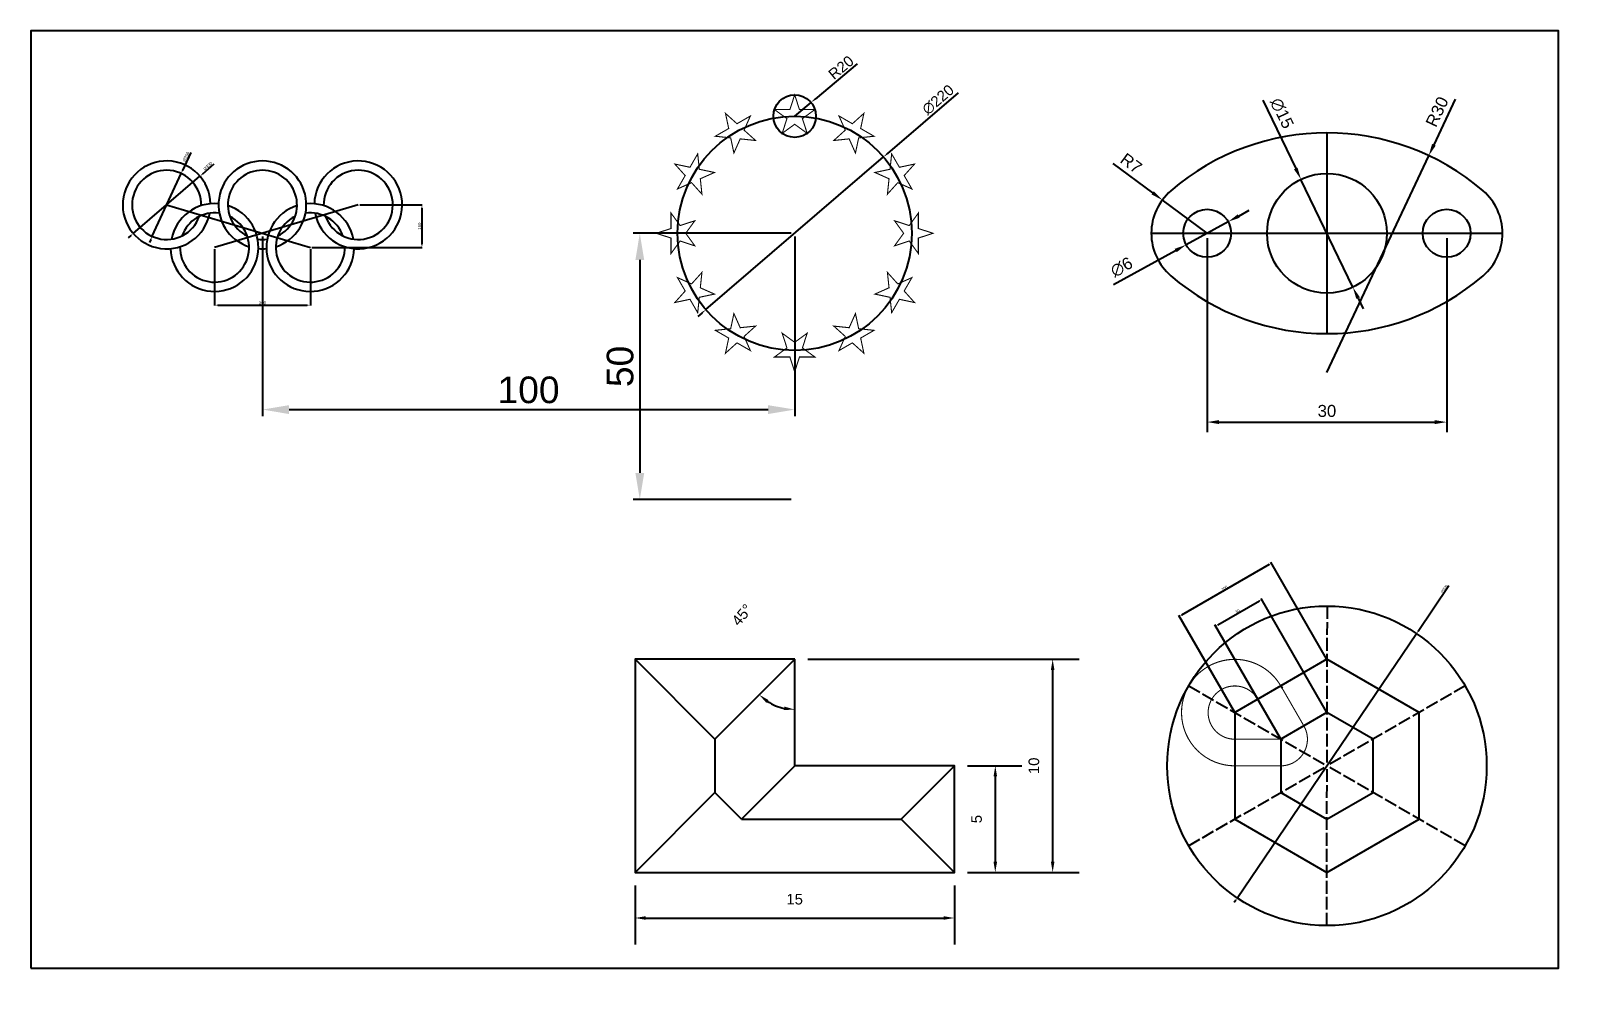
# Model space of a CAD drawing. Header units: millimetres. Extents: x 102 to 392, y 192 to 371.
import ezdxf

# ---------------------------------------------------------------- set-up
doc = ezdxf.new("R2010")
doc.units = ezdxf.units.MM
doc.linetypes.add('ACAD_ISO02W100', pattern=[15, 12, -3])
for name, color, linetype in [('auxiliares', 252, 'Continuous'), ('cotas', 252, 'Continuous'), ('discontinuas', 252, 'ACAD_ISO02W100')]:
    doc.layers.add(name, color=color, linetype=linetype)
doc.styles.get("Standard").update_dxf_attribs({"font": 'arial.ttf'})
doc.dimstyles.new('Annotative', dxfattribs={"dimscale": 0, "dimtxt": 2.5, "dimasz": 2.5, "dimexe": 1.25, "dimexo": 0.625, "dimtad": 1, "dimtxsty": 'Standard', "dimcen": 2.5, "dimadec": 0, "dimazin": 0, "dimtfac": 1, "dimtmove": 0, "dimatfit": 3, "dimfxl": 1, "dimarcsym": 0})
doc.dimstyles.new('ISO-25', dxfattribs={"dimtxt": 5, "dimasz": 5, "dimexe": 1.25, "dimexo": 0.625, "dimgap": 1.125, "dimtad": 1, "dimtxsty": 'Standard', "dimcen": 0, "dimadec": 0, "dimazin": 0, "dimtfac": 1, "dimtmove": 0, "dimatfit": 3, "dimfxl": 1, "dimarcsym": 0})

# ---------------------------------------------------------------- blocks, each defined once
blk = doc.blocks.new('*D3')
at = {"layer": 'cotas', "color": 0, "lineweight": -2, "transparency": 16777216}
for p, q in [((-269.3, 303.7), (-300.4, 236.1)), ((-414.3, -11.4), (-305.7, 224.8)), ((-419.6, -22.8), (-424.8, -34.1))]:
    blk.add_line(p, q, dxfattribs=at)
at = {"layer": 'cotas', "color": 0, "transparency": 16777216}
for points in [[(-302.3, 237), (-298.5, 235.2), (-305.7, 224.8)], [(-421.5, -21.9), (-417.7, -23.7), (-414.3, -11.4)]]:
    blk.add_solid(points, dxfattribs=at)
at = {"layer": 'Defpoints', "color": 0, "transparency": 16777216}
for p in [(-305.7, 224.8), (-414.3, -11.4)]:
    blk.add_point(p, dxfattribs=at)
at = {"layer": 'cotas', "color": 0, "transparency": 16777216, "insert": (-287, 287.5), "char_height": 11.5, "attachment_point": 5, "rotation": 65.29001}
blk.add_mtext('∅260', dxfattribs=at)
blk = doc.blocks.new('*D4')
at = {"layer": 'cotas', "color": 0, "lineweight": -2, "transparency": 16777216}
for p, q in [((-182.3, 259.1), (-225.3, 222.2)), ((-485.2, -0.8), (-234.8, 214.1)), ((-494.7, -8.9), (-504.2, -17))]:
    blk.add_line(p, q, dxfattribs=at)
at = {"layer": 'cotas', "color": 0, "transparency": 16777216}
for points in [[(-226.6, 223.8), (-223.9, 220.6), (-234.8, 214.1)], [(-496.1, -7.3), (-493.4, -10.5), (-485.2, -0.8)]]:
    blk.add_solid(points, dxfattribs=at)
at = {"layer": 'Defpoints', "color": 0, "transparency": 16777216}
for p in [(-234.8, 214.1), (-485.2, -0.8)]:
    blk.add_point(p, dxfattribs=at)
at = {"layer": 'cotas', "color": 0, "transparency": 16777216, "insert": (-205.1, 251.8), "char_height": 11.5, "attachment_point": 5, "rotation": 40.62006}
blk.add_mtext('∅330', dxfattribs=at)
blk = doc.blocks.new('*D5')
at = {"layer": 'cotas', "color": 0, "lineweight": -2, "transparency": 16777216}
for p, q in [((-180, -59.6), (-180, -271.2)), ((180, -59.6), (180, -271.2)), ((-167.5, -269.9), (167.5, -269.9))]:
    blk.add_line(p, q, dxfattribs=at)
at = {"layer": 'cotas', "color": 0, "transparency": 16777216}
for points in [[(-167.5, -267.9), (-167.5, -272), (-180, -269.9)], [(167.5, -267.9), (167.5, -272), (180, -269.9)]]:
    blk.add_solid(points, dxfattribs=at)
at = {"layer": 'Defpoints', "color": 0, "transparency": 16777216}
for p in [(-180, -53.3), (180, -53.3), (180, -269.9)]:
    blk.add_point(p, dxfattribs=at)
at = {"layer": 'cotas', "color": 0, "transparency": 16777216, "insert": (0, -260.9), "char_height": 11.5, "attachment_point": 5}
blk.add_mtext('360', dxfattribs=at)
blk = doc.blocks.new('*D6')
at = {"layer": 'cotas', "color": 0, "lineweight": -2, "transparency": 16777216}
for p, q in [((366.2, 106.7), (600.6, 106.7)), ((599.3, 94.2), (599.3, -40.8)), ((186.2, -53.3), (600.6, -53.3))]:
    blk.add_line(p, q, dxfattribs=at)
at = {"layer": 'cotas', "color": 0, "transparency": 16777216}
for points in [[(597.2, 94.2), (601.4, 94.2), (599.3, 106.7)], [(597.2, -40.8), (601.4, -40.8), (599.3, -53.3)]]:
    blk.add_solid(points, dxfattribs=at)
at = {"layer": 'Defpoints', "color": 0, "transparency": 16777216}
for p in [(360, 106.7), (180, -53.3), (599.3, -53.3)]:
    blk.add_point(p, dxfattribs=at)
at = {"layer": 'cotas', "color": 0, "transparency": 16777216, "insert": (590.3, 26.7), "char_height": 11.5, "attachment_point": 5, "rotation": 90}
blk.add_mtext('160', dxfattribs=at)
blk = doc.blocks.new('*D8')
at = {"layer": 'cotas', "color": 0, "lineweight": -2, "transparency": 16777216}
for p, q in [((153.5, 131.8), (87.3, 74.9)), ((-83.5, -71.7), (83.5, 71.7)), ((-87.3, -74.9), (-91, -78.2))]:
    blk.add_line(p, q, dxfattribs=at)
at = {"layer": 'cotas', "color": 0, "transparency": 16777216}
for points in [[(86.7, 75.5), (87.8, 74.3), (83.5, 71.7)], [(-87.8, -74.3), (-86.7, -75.5), (-83.5, -71.7)]]:
    blk.add_solid(points, dxfattribs=at)
at = {"layer": 'Defpoints', "color": 0, "transparency": 16777216}
for p in [(83.5, 71.7), (-83.5, -71.7)]:
    blk.add_point(p, dxfattribs=at)
at = {"layer": 'cotas', "color": 0, "transparency": 16777216, "insert": (134.7, 125.4), "char_height": 10, "attachment_point": 5, "rotation": 40.6462}
blk.add_mtext('∅220', dxfattribs=at)
blk = doc.blocks.new('*D9')
at = {"layer": 'cotas', "color": 0, "lineweight": -2, "transparency": 16777216}
for p, q in [((58.8, 159.1), (19.2, 126)), ((0, 110), (15.4, 122.8))]:
    blk.add_line(p, q, dxfattribs=at)
at = {"layer": 'cotas', "color": 0, "transparency": 16777216}
blk.add_solid([(18.7, 126.7), (19.7, 125.4), (15.4, 122.8)], dxfattribs=at)
at = {"layer": 'Defpoints', "color": 0, "transparency": 16777216}
for p in [(15.4, 122.8), (0, 110)]:
    blk.add_point(p, dxfattribs=at)
at = {"layer": 'cotas', "color": 0, "transparency": 16777216, "insert": (43.6, 155.6), "char_height": 10, "attachment_point": 5, "rotation": 39.8639}
blk.add_mtext('R20', dxfattribs=at)
blk = doc.blocks.new('*D11')
at = {"layer": 'cotas', "color": 0, "lineweight": -2, "transparency": 16777216}
for p, q in [((6287.35, 4320.1), (6287.35, 4295.84)), ((6317.35, 4320.1), (6317.35, 4295.84)), ((6288.85, 4297.09), (6315.85, 4297.09))]:
    blk.add_line(p, q, dxfattribs=at)
at = {"layer": 'cotas', "color": 0, "transparency": 16777216}
for points in [[(6288.85, 4297.34), (6288.85, 4296.84), (6287.35, 4297.09)], [(6315.85, 4297.34), (6315.85, 4296.84), (6317.35, 4297.09)]]:
    blk.add_solid(points, dxfattribs=at)
at = {"layer": 'Defpoints', "color": 0, "transparency": 16777216}
for p in [(6287.35, 4320.73), (6317.35, 4320.73), (6317.35, 4297.09)]:
    blk.add_point(p, dxfattribs=at)
at = {"layer": 'cotas', "color": 0, "transparency": 16777216, "insert": (6302.35, 4298.48), "char_height": 1.5, "attachment_point": 5}
blk.add_mtext('30', dxfattribs=at)
blk = doc.blocks.new('*D12')
at = {"layer": 'cotas', "color": 0, "lineweight": -2, "transparency": 16777216}
for p, q in [((6275.55, 4329.48), (6280.52, 4325.79)), ((6287.35, 4320.73), (6281.73, 4324.9))]:
    blk.add_line(p, q, dxfattribs=at)
at = {"layer": 'cotas', "color": 0, "transparency": 16777216}
blk.add_solid([(6280.67, 4325.99), (6280.37, 4325.59), (6281.73, 4324.9)], dxfattribs=at)
at = {"layer": 'Defpoints', "color": 0, "transparency": 16777216}
for p in [(6281.73, 4324.9), (6287.35, 4320.73)]:
    blk.add_point(p, dxfattribs=at)
at = {"layer": 'cotas', "color": 0, "transparency": 16777216, "insert": (6277.84, 4329.49), "char_height": 1.5, "attachment_point": 5, "rotation": 323.4361}
blk.add_mtext('R7', dxfattribs=at)
blk = doc.blocks.new('*D13')
at = {"layer": 'cotas', "color": 0, "lineweight": -2, "transparency": 16777216}
for p, q in [((6289.98, 4322.17), (6284.72, 4319.29)), ((6291.3, 4322.89), (6292.61, 4323.61)), ((6275.62, 4314.31), (6283.4, 4318.57))]:
    blk.add_line(p, q, dxfattribs=at)
at = {"layer": 'cotas', "color": 0, "transparency": 16777216}
for points in [[(6291.18, 4323.1), (6291.42, 4322.67), (6289.98, 4322.17)], [(6283.28, 4318.78), (6283.52, 4318.35), (6284.72, 4319.29)]]:
    blk.add_solid(points, dxfattribs=at)
at = {"layer": 'Defpoints', "color": 0, "transparency": 16777216}
for p in [(6289.98, 4322.17), (6284.72, 4319.29)]:
    blk.add_point(p, dxfattribs=at)
at = {"layer": 'cotas', "color": 0, "transparency": 16777216, "insert": (6276.63, 4316.49), "char_height": 1.5, "attachment_point": 5, "rotation": 28.6843}
blk.add_mtext('∅6', dxfattribs=at)
blk = doc.blocks.new('*D14')
at = {"layer": 'cotas', "color": 0, "lineweight": -2, "transparency": 16777216}
for p, q in [((6294.32, 4337.4), (6298.45, 4328.83)), ((6305.6, 4313.97), (6299.1, 4327.48)), ((6306.25, 4312.62), (6306.9, 4311.26))]:
    blk.add_line(p, q, dxfattribs=at)
at = {"layer": 'cotas', "color": 0, "transparency": 16777216}
for points in [[(6298.67, 4328.94), (6298.22, 4328.73), (6299.1, 4327.48)], [(6306.48, 4312.72), (6306.03, 4312.51), (6305.6, 4313.97)]]:
    blk.add_solid(points, dxfattribs=at)
at = {"layer": 'Defpoints', "color": 0, "transparency": 16777216}
for p in [(6299.1, 4327.48), (6305.6, 4313.97)]:
    blk.add_point(p, dxfattribs=at)
at = {"layer": 'cotas', "color": 0, "transparency": 16777216, "insert": (6296.71, 4335.75), "char_height": 1.5, "attachment_point": 5, "rotation": 295.704}
blk.add_mtext('∅15', dxfattribs=at)
blk = doc.blocks.new('*D15')
at = {"layer": 'cotas', "color": 0, "lineweight": -2, "transparency": 16777216}
for p, q in [((6318.43, 4337.53), (6315.74, 4331.8)), ((6302.35, 4303.29), (6315.1, 4330.44))]:
    blk.add_line(p, q, dxfattribs=at)
at = {"layer": 'cotas', "color": 0, "transparency": 16777216}
blk.add_solid([(6315.52, 4331.91), (6315.97, 4331.69), (6315.1, 4330.44)], dxfattribs=at)
at = {"layer": 'Defpoints', "color": 0, "transparency": 16777216}
for p in [(6315.1, 4330.44), (6302.35, 4303.29)]:
    blk.add_point(p, dxfattribs=at)
at = {"layer": 'cotas', "color": 0, "transparency": 16777216, "insert": (6316.15, 4335.94), "char_height": 1.5, "attachment_point": 5, "rotation": 64.8394}
blk.add_mtext('R30', dxfattribs=at)
blk = doc.blocks.new('*D22')
at = {"layer": 'cotas', "color": 0, "lineweight": -2, "transparency": 16777216}
for p, q in [((228.7, 216.1), (228.7, 339.3)), ((231.2, 338.1), (276.2, 338.1)), ((278.7, 216.1), (278.7, 339.3))]:
    blk.add_line(p, q, dxfattribs=at)
at = {"layer": 'cotas', "color": 0, "transparency": 16777216}
for points in [[(231.2, 338.5), (231.2, 337.7), (228.7, 338.1)], [(276.2, 338.5), (276.2, 337.7), (278.7, 338.1)]]:
    blk.add_solid(points, dxfattribs=at)
at = {"layer": 'Defpoints', "color": 0, "transparency": 16777216}
for p in [(278.7, 338.1), (228.7, 215.5), (278.7, 215.5)]:
    blk.add_point(p, dxfattribs=at)
at = {"layer": 'cotas', "color": 0, "transparency": 16777216, "insert": (253.7, 340), "char_height": 2.5, "attachment_point": 5}
blk.add_mtext('50', dxfattribs=at)
blk = doc.blocks.new('*D21')
at = {"layer": 'cotas', "color": 0, "lineweight": -2, "transparency": 16777216}
for p, q in [((203.7, 259.4), (203.7, 364.1)), ((301.2, 362.9), (206.2, 362.9)), ((303.7, 259.4), (303.7, 364.1))]:
    blk.add_line(p, q, dxfattribs=at)
at = {"layer": 'cotas', "color": 0, "transparency": 16777216}
for points in [[(206.2, 363.3), (206.2, 362.5), (203.7, 362.9)], [(301.2, 363.3), (301.2, 362.5), (303.7, 362.9)]]:
    blk.add_solid(points, dxfattribs=at)
at = {"layer": 'Defpoints', "color": 0, "transparency": 16777216}
for p in [(203.7, 362.9), (203.7, 258.8), (303.7, 258.8)]:
    blk.add_point(p, dxfattribs=at)
at = {"layer": 'cotas', "color": 0, "transparency": 16777216, "insert": (253.7, 364.8), "char_height": 2.5, "attachment_point": 5}
blk.add_mtext('100', dxfattribs=at)
blk = doc.blocks.new('*D20')
at = {"layer": 'cotas', "color": 0, "lineweight": -2, "transparency": 16777216}
for p, q in [((437.3, 261.2), (390.9, 238.7)), ((118.7, 106.8), (388.6, 237.6)), ((116.4, 105.7), (114.2, 104.6))]:
    blk.add_line(p, q, dxfattribs=at)
at = {"layer": 'cotas', "color": 0, "transparency": 16777216}
for points in [[(390.7, 239.1), (391.1, 238.3), (388.6, 237.6)], [(116.2, 106), (116.6, 105.3), (118.7, 106.8)]]:
    blk.add_solid(points, dxfattribs=at)
at = {"layer": 'Defpoints', "color": 0, "transparency": 16777216}
for p in [(388.6, 237.6), (118.7, 106.8)]:
    blk.add_point(p, dxfattribs=at)
at = {"layer": 'cotas', "color": 0, "transparency": 16777216, "insert": (432.2, 260.9), "char_height": 2.5, "attachment_point": 5, "rotation": 25.858}
blk.add_mtext('∅300', dxfattribs=at)
blk = doc.blocks.new('*U18')
at = {"layer": 'discontinuas'}
blk.add_line((-37.5, 65), (37.5, -65), dxfattribs=at)
blk = doc.blocks.new('*U19')
at = {"color": 0, "linetype": 'ByBlock', "lineweight": -2, "transparency": 16777216}
blk.add_blockref('*U18', (216.2, 237.1), dxfattribs=at)
for p, rotation in [((291.2, 237.1), 299.9999999999999), ((178.7, 172.2), 59.99999999999999), ((328.7, 172.2), 240), ((216.2, 107.2), 120), ((291.2, 107.2), 180)]:
    blk.add_blockref('*U18', p, dxfattribs=dict(at, rotation=rotation))
blk = doc.blocks.new('*D28')
at = {"layer": 'cotas', "color": 0, "lineweight": -2, "transparency": 16777216}
blk.add_arc((42.24, 83.637), 2.355, 237.18853, 257.81147, dxfattribs=at)
at = {"layer": 'cotas', "color": 0, "transparency": 16777216}
for points in [[(40.912, 81.593), (41.016, 81.722), (40.575, 81.972)], [(41.752, 81.418), (41.734, 81.252), (42.24, 81.282)]]:
    blk.add_solid(points, dxfattribs=at)
at = {"layer": 'Defpoints', "color": 0, "transparency": 16777216}
for p in [(42.24, 83.637), (42.24, 83.637), (41.63, 81.362), (38.49, 79.887), (42.24, 78.637)]:
    blk.add_point(p, dxfattribs=at)
at = {"layer": 'cotas', "color": 0, "transparency": 16777216, "insert": (39.767, 85.721), "char_height": 0.5, "attachment_point": 5, "rotation": 49.88112}
blk.add_mtext('45°', dxfattribs=at)
blk = doc.blocks.new('*D29')
at = {"layer": 'cotas', "color": 0, "lineweight": -2, "transparency": 16777216}
for p, q in [((34.74, 73.012), (34.74, 70.243)), ((49.74, 73.012), (49.74, 70.243)), ((35.24, 71.493), (49.24, 71.493))]:
    blk.add_line(p, q, dxfattribs=at)
at = {"layer": 'cotas', "color": 0, "transparency": 16777216}
for points in [[(35.24, 71.577), (35.24, 71.41), (34.74, 71.493)], [(49.24, 71.577), (49.24, 71.41), (49.74, 71.493)]]:
    blk.add_solid(points, dxfattribs=at)
at = {"layer": 'Defpoints', "color": 0, "transparency": 16777216}
for p in [(34.74, 73.637), (49.74, 73.637), (49.74, 71.493)]:
    blk.add_point(p, dxfattribs=at)
at = {"layer": 'cotas', "color": 0, "transparency": 16777216, "insert": (42.24, 72.374), "char_height": 0.5, "attachment_point": 5}
blk.add_mtext('15', dxfattribs=at)
blk = doc.blocks.new('*D30')
at = {"layer": 'cotas', "color": 0, "lineweight": -2, "transparency": 16777216}
for p, q in [((50.365, 78.637), (52.913, 78.637)), ((51.663, 78.137), (51.663, 74.137)), ((50.365, 73.637), (52.913, 73.637))]:
    blk.add_line(p, q, dxfattribs=at)
at = {"layer": 'cotas', "color": 0, "transparency": 16777216}
for points in [[(51.58, 78.137), (51.747, 78.137), (51.663, 78.637)], [(51.58, 74.137), (51.747, 74.137), (51.663, 73.637)]]:
    blk.add_solid(points, dxfattribs=at)
at = {"layer": 'Defpoints', "color": 0, "transparency": 16777216}
for p in [(49.74, 78.637), (49.74, 73.637), (51.663, 73.637)]:
    blk.add_point(p, dxfattribs=at)
at = {"layer": 'cotas', "color": 0, "transparency": 16777216, "insert": (50.784, 76.137), "char_height": 0.5, "attachment_point": 5, "rotation": 90}
blk.add_mtext('5', dxfattribs=at)
blk = doc.blocks.new('*D31')
at = {"layer": 'cotas', "color": 0, "lineweight": -2, "transparency": 16777216}
for p, q in [((42.865, 83.637), (55.607, 83.637)), ((54.357, 83.137), (54.357, 74.137)), ((50.365, 73.637), (55.607, 73.637))]:
    blk.add_line(p, q, dxfattribs=at)
at = {"layer": 'cotas', "color": 0, "transparency": 16777216}
for points in [[(54.274, 83.137), (54.441, 83.137), (54.357, 83.637)], [(54.274, 74.137), (54.441, 74.137), (54.357, 73.637)]]:
    blk.add_solid(points, dxfattribs=at)
at = {"layer": 'Defpoints', "color": 0, "transparency": 16777216}
for p in [(42.24, 83.637), (49.74, 73.637), (54.357, 73.637)]:
    blk.add_point(p, dxfattribs=at)
at = {"layer": 'cotas', "color": 0, "transparency": 16777216, "insert": (53.477, 78.637), "char_height": 0.5, "attachment_point": 5, "rotation": 90}
blk.add_mtext('10', dxfattribs=at)
blk = doc.blocks.new('*D32')
at = {"color": 0, "lineweight": -2, "transparency": 16777216}
for p, q in [((145.6, 332.71), (145.6, 298.98)), ((245.6, 332.71), (245.6, 298.98)), ((150.6, 300.23), (240.6, 300.23))]:
    blk.add_line(p, q, dxfattribs=at)
at = {"color": 0, "transparency": 16777216}
for points in [[(150.6, 301.06), (150.6, 299.39), (145.6, 300.23)], [(240.6, 301.06), (240.6, 299.39), (245.6, 300.23)]]:
    blk.add_solid(points, dxfattribs=at)
at = {"layer": 'Defpoints', "color": 0, "transparency": 16777216}
for p in [(145.6, 333.33), (245.6, 333.33), (245.6, 300.23)]:
    blk.add_point(p, dxfattribs=at)
at = {"color": 0, "transparency": 16777216, "insert": (195.6, 303.9), "char_height": 5, "attachment_point": 5}
blk.add_mtext('100', dxfattribs=at)
blk = doc.blocks.new('*D33')
at = {"color": 0, "lineweight": -2, "transparency": 16777216}
for p, q in [((244.97, 333.33), (215.25, 333.33)), ((216.5, 328.33), (216.5, 288.33)), ((244.97, 283.33), (215.25, 283.33))]:
    blk.add_line(p, q, dxfattribs=at)
at = {"color": 0, "transparency": 16777216}
for points in [[(215.67, 328.33), (217.33, 328.33), (216.5, 333.33)], [(215.67, 288.33), (217.33, 288.33), (216.5, 283.33)]]:
    blk.add_solid(points, dxfattribs=at)
at = {"layer": 'Defpoints', "color": 0, "transparency": 16777216}
for p in [(245.6, 333.33), (216.5, 283.33), (245.6, 283.33)]:
    blk.add_point(p, dxfattribs=at)
at = {"color": 0, "transparency": 16777216, "insert": (212.82, 308.33), "char_height": 5, "attachment_point": 5, "rotation": 90}
blk.add_mtext('50', dxfattribs=at)
blk = doc.blocks.new('aros olímpicos')
for centre, radius, start, end in [((-360, 106.667), 165, 1.4973662, 349.0824844), ((-360, 106.667), 130, 358.7801603, 340.5048255), ((0, 106.667), 165, 287.650437, 252.349563), ((0, 106.667), 130, 296.2280958, 243.7719042), ((360, 106.667), 165, 190.9175156, 178.5026338), ((360, 106.667), 130, 199.4951745, 181.2198397), ((-180, -53.333), 165, 181.4973662, 72.349563), ((-180, -53.333), 165, 84.7644448, 169.0824844), ((-180, -53.333), 130, 178.7801603, 63.7719042), ((-180, -53.333), 130, 82.047239, 160.5048255), ((180, -53.333), 165, 107.650437, 358.5026338), ((180, -53.333), 130, 116.2280958, 1.2198397), ((180, -53.333), 130, 19.4951745, 97.952761), ((180, -53.333), 165, 10.9175156, 95.2355552), ((0, 106.667), 130, 262.047239, 277.952761), ((0, 106.667), 165, 264.7644448, 275.2355552)]:
    blk.add_arc(centre, radius, start, end)
at = {"layer": 'cotas', "color": 252}
for p, q in [((-360, 106.667), (180, -53.333)), ((360, 106.667), (-180, -53.333))]:
    blk.add_line(p, q, dxfattribs=at)
dim = blk.add_diameter_dim_2p(p1=(-414.343, -11.43), p2=(-305.657, 224.763), dimstyle='ISO-25', dxfattribs=at)
dim.commit()
dim.dimension.update_dxf_attribs({"geometry": '*D3', "text_midpoint": (-278.563, 283.643), "dimtype": 131})
dim = blk.add_diameter_dim_2p(p1=(-485.242, -0.755), p2=(-234.758, 214.088), dimstyle='ISO-25', dxfattribs=at)
dim.commit()
dim.dimension.update_dxf_attribs({"geometry": '*D4', "text_midpoint": (-205.1, 251.803)})
dim = blk.add_linear_dim(base=(599.3, -53.333), p1=(360, 106.667), p2=(180, -53.333), angle=90, dimstyle='ISO-25', dxfattribs=at)
dim.commit()
dim.dimension.update_dxf_attribs({"geometry": '*D6', "text_midpoint": (590.303, 26.667)})
dim = blk.add_linear_dim(base=(180, -269.938), p1=(-180, -53.333), p2=(180, -53.333), dimstyle='ISO-25', dxfattribs=at)
dim.commit()
dim.dimension.update_dxf_attribs({"geometry": '*D5', "text_midpoint": (0, -260.938)})
blk = doc.blocks.new('estrellas')
at = {"const_width": 1}
for points in [[(0, 130), (-4.49, 116.18), (-19.021, 116.18), (-7.265, 107.639), (-11.756, 93.82), (0, 102.361), (11.756, 93.82), (7.265, 107.639), (19.021, 116.18), (4.49, 116.18), (0, 130)], [(-65, 112.583), (-61.979, 98.37), (-74.563, 91.105), (-60.112, 89.586), (-57.091, 75.372), (-51.18, 88.647), (-36.729, 87.128), (-47.528, 96.851), (-41.617, 110.126), (-54.201, 102.86), (-65, 112.583)], [(65, 112.583), (54.201, 102.86), (41.617, 110.126), (47.528, 96.851), (36.729, 87.128), (51.18, 88.647), (57.091, 75.372), (60.112, 89.586), (74.563, 91.105), (61.979, 98.37), (65, 112.583)], [(-112.583, 65), (-102.86, 54.201), (-110.126, 41.617), (-96.851, 47.528), (-87.128, 36.729), (-88.647, 51.18), (-75.372, 57.091), (-89.586, 60.112), (-91.105, 74.563), (-98.37, 61.979), (-112.583, 65)], [(112.583, 65), (98.37, 61.979), (91.105, 74.563), (89.586, 60.112), (75.372, 57.091), (88.647, 51.18), (87.128, 36.729), (96.851, 47.528), (110.126, 41.617), (102.86, 54.201), (112.583, 65)], [(-130, 0), (-116.18, -4.49), (-116.18, -19.021), (-107.639, -7.265), (-93.82, -11.756), (-102.361, 0), (-93.82, 11.756), (-107.639, 7.265), (-116.18, 19.021), (-116.18, 4.49), (-130, 0)], [(130, 0), (116.18, 4.49), (116.18, 19.021), (107.639, 7.265), (93.82, 11.756), (102.361, 0), (93.82, -11.756), (107.639, -7.265), (116.18, -19.021), (116.18, -4.49), (130, 0)], [(-112.583, -65), (-98.37, -61.979), (-91.105, -74.563), (-89.586, -60.112), (-75.372, -57.091), (-88.647, -51.18), (-87.128, -36.729), (-96.851, -47.528), (-110.126, -41.617), (-102.86, -54.201), (-112.583, -65)], [(112.583, -65), (102.86, -54.201), (110.126, -41.617), (96.851, -47.528), (87.128, -36.729), (88.647, -51.18), (75.372, -57.091), (89.586, -60.112), (91.105, -74.563), (98.37, -61.979), (112.583, -65)], [(-65, -112.583), (-54.201, -102.86), (-41.617, -110.126), (-47.528, -96.851), (-36.729, -87.128), (-51.18, -88.647), (-57.091, -75.372), (-60.112, -89.586), (-74.563, -91.105), (-61.979, -98.37), (-65, -112.583)], [(65, -112.583), (61.979, -98.37), (74.563, -91.105), (60.112, -89.586), (57.091, -75.372), (51.18, -88.647), (36.729, -87.128), (47.528, -96.851), (41.617, -110.126), (54.201, -102.86), (65, -112.583)], [(0, -130), (4.49, -116.18), (19.021, -116.18), (7.265, -107.639), (11.756, -93.82), (0, -102.361), (-11.756, -93.82), (-7.265, -107.639), (-19.021, -116.18), (-4.49, -116.18), (0, -130)]]:
    blk.add_lwpolyline(points, close=True, dxfattribs=at)
at = {"layer": 'cotas'}
for centre, radius in [((0, 110), 20), ((0, 0), 110)]:
    blk.add_circle(centre, radius, dxfattribs=at)
dim = blk.add_radius_dim(center=(0, 110), mpoint=(15.351, 122.819), dimstyle='ISO-25', dxfattribs=at)
dim.commit()
dim.dimension.update_dxf_attribs({"geometry": '*D9', "text_midpoint": (48.12, 150.183), "dimtype": 164})
dim = blk.add_diameter_dim_2p(p1=(-83.462, -71.652), p2=(83.462, 71.652), dimstyle='ISO-25', dxfattribs=at)
dim.commit()
dim.dimension.update_dxf_attribs({"geometry": '*D8', "text_midpoint": (139.493, 119.755), "dimtype": 163})
blk = doc.blocks.new('cosararaconcirculos')
for centre, radius in [((6302.35, 4320.726), 7.5), ((6287.35, 4320.726), 3), ((6317.35, 4320.726), 3)]:
    blk.add_circle(centre, radius)
for centre, radius, start, end in [((6302.35, 4303.29), 30, 49.29429, 130.70571), ((6287.35, 4320.726), 7, 130.70571, 229.29429), ((6317.35, 4320.726), 7, 310.70571, 49.29429), ((6302.35, 4338.161), 30, 229.29429, 310.70571)]:
    blk.add_arc(centre, radius, start, end)
at = {"layer": 'cotas'}
for p, q in [((6302.35, 4333.29), (6302.35, 4308.161)), ((6280.35, 4320.726), (6324.35, 4320.726))]:
    blk.add_line(p, q, dxfattribs=at)
for p1, p2, picture, middle in [((6305.603, 4313.968), (6299.097, 4327.483), '*D14', (6295.417, 4335.128)), ((6289.982, 4322.165), (6284.718, 4319.286), '*D13', (6277.316, 4315.235))]:
    dim = blk.add_diameter_dim_2p(p1=p1, p2=p2, dimstyle='ISO-25', dxfattribs=at)
    dim.commit()
    dim.dimension.update_dxf_attribs({"geometry": picture, "text_midpoint": middle, "dimtype": 163})
dim = blk.add_radius_dim(center=(6302.35, 4303.29), mpoint=(6315.105, 4330.443), dimstyle='ISO-25', dxfattribs=at)
dim.commit()
dim.dimension.update_dxf_attribs({"geometry": '*D15', "text_midpoint": (6317.407, 4335.344)})
dim = blk.add_radius_dim(center=(6287.35, 4320.726), mpoint=(6281.728, 4324.896), dimstyle='ISO-25', dxfattribs=at)
dim.commit()
dim.dimension.update_dxf_attribs({"geometry": '*D12', "text_midpoint": (6277.02, 4328.387), "dimtype": 164})
dim = blk.add_linear_dim(base=(6317.35, 4297.09), p1=(6287.35, 4320.726), p2=(6317.35, 4320.726), dimstyle='ISO-25', dxfattribs=at)
dim.commit()
dim.dimension.update_dxf_attribs({"geometry": '*D11', "text_midpoint": (6302.35, 4298.482)})
blk = doc.blocks.new('petalo')
blk.add_line((253.654, 258.777), (253.601, 256.487))
at = {"const_width": 1}
blk.add_lwpolyline([(178.654, 215.475, -1.73205081), (253.654, 258.777), (253.654, 215.475, -0.57735027), (216.154, 193.825), (178.654, 215.475, -1.77879127), (253.601, 256.487)], format="xyb", dxfattribs=at)
blk.add_lwpolyline([(191.154, 237.126), (228.654, 215.475), (228.654, 258.777, 1.73205081)], format="xyb", close=True, dxfattribs=at)
at = {"layer": 'auxiliares'}
for points in [[(203.654, 258.777), (153.654, 172.174), (203.654, 85.572), (303.654, 85.572), (353.654, 172.174), (303.654, 258.777)], [(228.654, 215.475), (203.654, 172.174), (228.654, 128.873), (278.654, 128.873), (303.654, 172.174), (278.654, 215.475)]]:
    blk.add_lwpolyline(points, close=True, dxfattribs=at)
blk.add_circle((253.654, 172.174), 150, dxfattribs=at)
blk.add_blockref('*U19', (0, 0))
at = {"layer": 'cotas'}
for base, p1, p2, picture, middle in [((203.654, 362.899), (303.654, 258.777), (203.654, 258.777), '*D21', (253.654, 364.801)), ((278.654, 338.082), (228.654, 215.475), (278.654, 215.475), '*D22', (253.654, 339.983))]:
    dim = blk.add_linear_dim(base=base, p1=p1, p2=p2, dimstyle='Annotative', dxfattribs=at)
    dim.commit()
    dim.dimension.update_dxf_attribs({"geometry": picture, "text_midpoint": middle})
dim = blk.add_diameter_dim_2p(p1=(118.672, 106.753), p2=(388.635, 237.596), dimstyle='Annotative', dxfattribs=at)
dim.commit()
dim.dimension.update_dxf_attribs({"geometry": '*D20', "text_midpoint": (433.069, 259.131), "dimtype": 131})
blk = doc.blocks.new('tejado')
for p, q in [((38.49, 79.887), (34.74, 83.637)), ((42.24, 83.637), (38.49, 79.887)), ((42.24, 78.637), (42.24, 83.637)), ((38.49, 79.887), (38.49, 77.387)), ((39.74, 76.137), (42.24, 78.637)), ((42.24, 78.637), (42.24, 78.637)), ((47.24, 76.137), (49.74, 78.637)), ((38.49, 77.387), (34.74, 73.637)), ((39.74, 76.137), (38.49, 77.387)), ((39.74, 76.137), (47.24, 76.137)), ((47.24, 76.137), (49.74, 73.637))]:
    blk.add_line(p, q)
for points in [[(42.24, 83.637), (34.74, 83.637), (34.74, 73.637), (49.74, 73.637), (49.74, 78.637)], [(39.74, 73.637), (49.74, 73.637), (49.74, 78.637), (42.24, 78.637)]]:
    blk.add_lwpolyline(points)
at = {"layer": 'cotas'}
dim = blk.add_angular_dim_2l(base=(41.63, 81.362), line1=((42.24, 78.637), (42.24, 83.637)), line2=((42.24, 83.637), (38.49, 79.887)), dimstyle='ISO-25', dxfattribs=at)
dim.commit()
dim.dimension.update_dxf_attribs({"geometry": '*D28', "text_midpoint": (40.439, 85.154), "dimtype": 162})
for base, p1, picture, middle in [((54.357, 73.637), (42.24, 83.637), '*D31', (54.357, 78.637)), ((51.663, 73.637), (49.74, 78.637), '*D30', (51.663, 76.137))]:
    dim = blk.add_linear_dim(base=base, p1=p1, p2=(49.74, 73.637), angle=90, dimstyle='ISO-25', dxfattribs=at)
    dim.commit()
    dim.dimension.update_dxf_attribs({"geometry": picture, "text_midpoint": middle, "dimtype": 160})
dim = blk.add_linear_dim(base=(49.74, 71.493), p1=(34.74, 73.637), p2=(49.74, 73.637), dimstyle='ISO-25', dxfattribs=at)
dim.commit()
dim.dimension.update_dxf_attribs({"geometry": '*D29', "text_midpoint": (42.24, 71.493), "dimtype": 160})

msp = doc.modelspace()

# ---------------------------------------------------------------- linework, layer by layer
for p, q in [((219.599, 333.333), (219.599, 333.333)), ((245.599, 333.333), (245.599, 333.333)), ((223.082, 320.333), (223.082, 320.333)), ((232.599, 310.816), (232.599, 310.816)), ((245.599, 307.333), (245.599, 307.333))]:
    msp.add_line(p, q)
msp.add_lwpolyline([(102.099, 195.333), (389.099, 195.333), (389.099, 371.333), (102.099, 371.333)], close=True)

# ---------------------------------------------------------------- block references
at = {"color": 252}
for name, p, xscale, yscale, zscale in [('estrellas', (245.599, 333.333), 0.2, 0.2, 0.2), ('cosararaconcirculos', (-9107.926, -6147.756), 1.5, 1.5, 1.5), ('aros olímpicos', (145.599, 333.333), 0.05, 0.05, 0.05), ('tejado', (76.639, -81.214), 4, 4, 4)]:
    msp.add_blockref(name, p, dxfattribs=dict(at, xscale=xscale, yscale=yscale, zscale=zscale))
at = {"color": 252, "xscale": 0.2, "yscale": 0.2, "zscale": 0.2, "rotation": 29.99999999999996}
msp.add_blockref('petalo', (318.882, 178.146), dxfattribs=at)

# ---------------------------------------------------------------- dimensions: what is measured, and where the dimension line sits
at = {"color": 252}
dim = msp.add_linear_dim(base=(245.599, 300.226), p1=(145.599, 333.333), p2=(245.599, 333.333), dimstyle='ISO-25', dxfattribs=at)
dim.commit()
dim.dimension.update_dxf_attribs({"geometry": '*D32', "text_midpoint": (195.599, 303.904)})
dim = msp.add_linear_dim(base=(216.499, 283.333), p1=(245.599, 333.333), p2=(245.599, 283.333), angle=90, dimstyle='ISO-25', dxfattribs=at)
dim.commit()
dim.dimension.update_dxf_attribs({"geometry": '*D33', "text_midpoint": (212.821, 308.333)})

doc.saveas('drawing.dxf')
